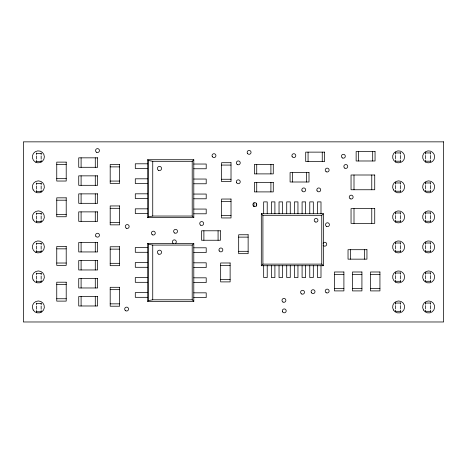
<?xml version="1.0" encoding="UTF-8"?>
<svg xmlns="http://www.w3.org/2000/svg" width="467" height="467" viewBox="0 0 467 467"><rect width="100%" height="100%" fill="white"/><g stroke="black" fill="none" stroke-linecap="round" stroke-linejoin="round"><path stroke-width="0.7" d="M193.799 217.634L192.206 216.04L192.206 161.313L193.799 159.72L147.7 159.72L147.7 217.634L193.799 217.634L193.799 159.72M147.7 217.634L148.5 216.84L152.738 216.04L192.206 216.04M193.799 301.402L192.206 299.808L192.206 245.076L193.799 243.482L147.7 243.482L147.7 301.402L193.799 301.402L193.799 243.482M147.7 301.402L148.5 300.602L152.738 299.808L192.206 299.808M261.31 265.717L262.909 264.118L321.763 264.118L323.362 265.717L323.362 213.711L261.31 213.711L261.31 265.717L323.362 265.717M261.31 213.711L262.909 215.31L321.763 215.31L323.362 213.711M395.613 152.942L400.342 152.942M425.635 152.942L430.364 152.942M36.444 153.351L41.172 153.351M395.613 161.214L400.342 161.214M425.635 161.214L430.364 161.214M147.7 159.72L148.5 160.52L152.738 161.313L192.206 161.313M36.444 161.629L41.172 161.629M147.7 163.8L135.29 163.8L135.29 168.523L147.7 168.523M193.799 164.034L206.21 164.034L206.21 168.762L193.799 168.762M56.752 164.483L66.209 164.483M221.562 165.073L231.019 165.073M110.189 166.882L119.645 166.882M56.752 178.668L66.209 178.668M147.7 178.808L135.29 178.808L135.29 183.537L147.7 183.537M193.799 179.042L206.21 179.042L206.21 183.77L193.799 183.77M221.562 179.258L231.019 179.258M110.189 181.068L119.645 181.068M395.613 182.965L400.342 182.965M425.635 182.965L430.364 182.965M36.444 183.373L41.172 183.373M395.613 191.237L400.342 191.237M425.635 191.237L430.364 191.237M36.444 191.651L41.172 191.651M147.7 193.817L135.29 193.817L135.29 198.545L147.7 198.545M193.799 194.056L206.21 194.056L206.21 198.784L193.799 198.784M56.752 200.203L66.209 200.203M221.562 201.405L231.019 201.405M110.189 208.311L119.645 208.311M147.7 208.831L135.29 208.831L135.29 213.559L147.7 213.559M193.799 209.064L206.21 209.064L206.21 213.793L193.799 213.793M395.613 212.987L400.342 212.987M425.635 212.987L430.364 212.987M36.444 213.396L41.172 213.396M56.752 214.382L66.209 214.382M221.562 215.591L231.019 215.591M395.613 221.259L400.342 221.259M425.635 221.259L430.364 221.259M36.444 221.673L41.172 221.673M110.189 222.49L119.645 222.49M238.678 237.125L248.135 237.125M395.613 243.003L400.342 243.003M425.635 243.003L430.364 243.003M36.444 243.418L41.172 243.418M147.7 243.482L148.5 244.282L152.738 245.076L192.206 245.076M147.7 247.563L135.29 247.563L135.29 252.291L147.7 252.291M193.799 247.796L206.21 247.796L206.21 252.524L193.799 252.524M56.752 248.841L66.209 248.841M110.189 249.133L119.645 249.133M238.678 251.31L248.135 251.31M395.613 251.281L400.342 251.281M425.635 251.281L430.364 251.281M36.444 251.69L41.172 251.69M147.7 262.571L135.29 262.571L135.29 267.299L147.7 267.299M193.799 262.81L206.21 262.81L206.21 267.538L193.799 267.538M56.752 263.02L66.209 263.02M110.189 263.318L119.645 263.318M220.663 265.349L230.12 265.349M395.613 273.026L400.342 273.026M425.635 273.026L430.364 273.026M36.444 273.44L41.172 273.44M334.448 274.357L343.905 274.357M352.462 274.357L361.919 274.357M370.477 274.357L379.934 274.357M147.7 277.585L135.29 277.585L135.29 282.313L147.7 282.313M193.799 277.818L206.21 277.818L206.21 282.547L193.799 282.547M220.663 279.535L230.12 279.535M395.613 281.303L400.342 281.303M425.635 281.303L430.364 281.303M36.444 281.712L41.172 281.712M56.752 284.566L66.209 284.566M334.448 288.542L343.905 288.542M352.462 288.542L361.919 288.542M370.477 288.542L379.934 288.542M110.189 289.663L119.645 289.663M147.7 292.593L135.29 292.593L135.29 297.321L147.7 297.321M193.799 292.832L206.21 292.832L206.21 297.561L193.799 297.561M56.752 298.752L66.209 298.752M395.613 303.048L400.342 303.048M425.635 303.048L430.364 303.048M36.444 303.462L41.172 303.462M110.189 303.848L119.645 303.848M395.613 311.32L400.342 311.32M425.635 311.32L430.364 311.32M36.444 311.734L41.172 311.734M430.364 152.592L430.364 154.168M430.364 155.482L430.364 158.675M430.364 159.988L430.364 161.564M430.364 182.615L430.364 184.191M430.364 185.498L430.364 188.697M430.364 190.011L430.364 191.587M430.364 212.637L430.364 214.213M430.364 215.52L430.364 218.719M430.364 220.033L430.364 221.609M430.364 242.653L430.364 244.235M430.364 245.543L430.364 248.742M430.364 250.049L430.364 251.631M430.364 272.675L430.364 274.257M430.364 275.565L430.364 278.764M430.364 280.072L430.364 281.654M430.364 302.698L430.364 304.274M430.364 305.587L430.364 308.786M430.364 310.094L430.364 311.67M425.635 152.592L425.635 154.168M425.635 155.482L425.635 158.675M425.635 159.988L425.635 161.564M425.635 182.615L425.635 184.191M425.635 185.498L425.635 188.697M425.635 190.011L425.635 191.587M425.635 212.637L425.635 214.213M425.635 215.52L425.635 218.719M425.635 220.033L425.635 221.609M425.635 242.653L425.635 244.235M425.635 245.543L425.635 248.742M425.635 250.049L425.635 251.631M425.635 272.675L425.635 274.257M425.635 275.565L425.635 278.764M425.635 280.072L425.635 281.654M425.635 302.698L425.635 304.274M425.635 305.587L425.635 308.786M425.635 310.094L425.635 311.67M400.342 152.592L400.342 154.168M400.342 155.482L400.342 158.675M400.342 159.988L400.342 161.564M400.342 182.615L400.342 184.191M400.342 185.498L400.342 188.697M400.342 190.011L400.342 191.587M400.342 212.637L400.342 214.213M400.342 215.52L400.342 218.719M400.342 220.033L400.342 221.609M400.342 242.653L400.342 244.235M400.342 245.543L400.342 248.742M400.342 250.049L400.342 251.631M400.342 272.675L400.342 274.257M400.342 275.565L400.342 278.764M400.342 280.072L400.342 281.654M400.342 302.698L400.342 304.274M400.342 305.587L400.342 308.786M400.342 310.094L400.342 311.67M395.613 152.592L395.613 154.168M395.613 155.482L395.613 158.675M395.613 159.988L395.613 161.564M395.613 182.615L395.613 184.191M395.613 185.498L395.613 188.697M395.613 190.011L395.613 191.587M395.613 212.637L395.613 214.213M395.613 215.52L395.613 218.719M395.613 220.033L395.613 221.609M395.613 242.653L395.613 244.235M395.613 245.543L395.613 248.742M395.613 250.049L395.613 251.631M395.613 272.675L395.613 274.257M395.613 275.565L395.613 278.764M395.613 280.072L395.613 281.654M395.613 302.698L395.613 304.274M395.613 305.587L395.613 308.786M395.613 310.094L395.613 311.67M372.684 151.53L372.684 160.987M371.767 175.002L371.767 189.754M371.767 208.626L371.767 223.378M364.575 249.699L364.575 259.156M358.504 151.53L358.504 160.987M354.004 175.002L354.004 189.754M354.004 208.626L354.004 223.378M350.396 249.699L350.396 259.156M322.253 152.131L322.253 161.588M321.763 215.31L321.763 264.118M320.998 213.711L320.998 201.89L317.455 201.89L317.455 213.711M320.998 265.717L320.998 277.538L317.455 277.538L317.455 265.717M313.316 213.711L313.316 201.89L309.773 201.89L309.773 213.711M313.316 265.717L313.316 277.538L309.773 277.538L309.773 265.717M308.068 152.131L308.068 161.588M306.638 172.545L306.638 182.002M305.634 213.711L305.634 201.89L302.091 201.89L302.091 213.711M305.634 265.717L305.634 277.538L302.091 277.538L302.091 265.717M297.952 213.711L297.952 201.89L294.408 201.89L294.408 213.711M297.952 265.717L297.952 277.538L294.408 277.538L294.408 265.717M292.453 172.545L292.453 182.002M290.27 213.711L290.27 201.89L286.72 201.89L286.72 213.711M290.27 265.717L290.27 277.538L286.72 277.538L286.72 265.717M282.588 213.711L282.588 201.89L279.038 201.89L279.038 213.711M282.588 265.717L282.588 277.538L279.038 277.538L279.038 265.717M274.905 213.711L274.905 201.89L271.356 201.89L271.356 213.711M274.905 265.717L274.905 277.538L271.356 277.538L271.356 265.717M270.907 164.437L270.907 173.893M270.907 182.451L270.907 191.902M267.223 213.711L267.223 201.89L263.674 201.89L263.674 213.711M267.223 265.717L267.223 277.538L263.674 277.538L263.674 265.717M262.909 215.31L262.909 264.118M256.727 164.437L256.727 173.893M256.727 182.451L256.727 191.902M256.325 203.192L256.325 206.105M253.96 202.748L253.96 206.356M218.077 230.791L218.077 240.248M203.892 230.791L203.892 240.248M152.738 161.313L152.738 216.04M152.738 245.076L152.738 299.808M148.5 160.52L148.5 216.84M148.5 244.282L148.5 300.602M95.286 157.84L95.286 167.297M95.286 175.855L95.286 185.311M95.286 193.869L95.286 203.32M95.286 211.878L95.286 221.335M95.286 242.49L95.286 251.947M95.286 260.504L95.286 269.961M95.286 278.519L95.286 287.976M95.286 296.527L95.286 305.984M81.1 157.84L81.1 167.297M81.1 175.855L81.1 185.311M81.1 193.869L81.1 203.32M81.1 211.878L81.1 221.335M81.1 242.49L81.1 251.947M81.1 260.504L81.1 269.961M81.1 278.519L81.1 287.976M81.1 296.527L81.1 305.984M41.172 153.007L41.172 154.583M41.172 155.89L41.172 159.089M41.172 160.403L41.172 161.979M41.172 183.023L41.172 184.605M41.172 185.913L41.172 189.112M41.172 190.419L41.172 192.001M41.172 213.045L41.172 214.622M41.172 215.935L41.172 219.134M41.172 220.442L41.172 222.018M41.172 243.068L41.172 244.644M41.172 245.957L41.172 249.156M41.172 250.464L41.172 252.04M41.172 273.09L41.172 274.666M41.172 275.979L41.172 279.173M41.172 280.486L41.172 282.062M41.172 303.112L41.172 304.688M41.172 305.996L41.172 309.195M41.172 310.508L41.172 312.084M36.444 153.007L36.444 154.583M36.444 155.89L36.444 159.089M36.444 160.403L36.444 161.979M36.444 183.023L36.444 184.605M36.444 185.913L36.444 189.112M36.444 190.419L36.444 192.001M36.444 213.045L36.444 214.622M36.444 215.935L36.444 219.134M36.444 220.442L36.444 222.018M36.444 243.068L36.444 244.644M36.444 245.957L36.444 249.156M36.444 250.464L36.444 252.04M36.444 273.09L36.444 274.666M36.444 275.979L36.444 279.173M36.444 280.486L36.444 282.062M36.444 303.112L36.444 304.688M36.444 305.996L36.444 309.195M36.444 310.508L36.444 312.084M173.38 243.505A1.95 1.95 0 0 1 172.86 240.563A1.95 1.95 0 0 1 175.849 240.563A1.95 1.95 0 0 1 175.329 243.505M323.082 243.243A1.95 1.95 0 0 1 326.024 242.723A1.95 1.95 0 0 1 326.024 245.712A1.95 1.95 0 0 1 323.082 245.193M443.65 141.851L23.35 141.851L23.35 321.979L443.65 321.979L443.65 141.851M375.048 151.53L356.14 151.53L356.14 160.987L375.048 160.987L375.048 151.53M324.618 152.131L305.704 152.131L305.704 161.588L324.618 161.588L324.618 152.131M97.65 157.84L78.736 157.84L78.736 167.297L97.65 167.297L97.65 157.84M66.209 162.119L56.752 162.119L56.752 181.033L66.209 181.033L66.209 162.119M231.019 162.709L221.562 162.709L221.562 181.622L231.019 181.622L231.019 162.709M273.271 164.437L254.363 164.437L254.363 173.893L273.271 173.893L273.271 164.437M119.645 164.518L110.189 164.518L110.189 183.432L119.645 183.432L119.645 164.518M309.002 172.545L290.089 172.545L290.089 182.002L309.002 182.002L309.002 172.545M374.732 175.002L351.044 175.002L351.044 189.754L374.732 189.754L374.732 175.002M97.65 175.855L78.736 175.855L78.736 185.311L97.65 185.311L97.65 175.855M273.271 182.451L254.363 182.451L254.363 191.902L273.271 191.902L273.271 182.451M97.65 193.869L78.736 193.869L78.736 203.32L97.65 203.32L97.65 193.869M66.209 197.839L56.752 197.839L56.752 216.746L66.209 216.746L66.209 197.839M231.019 199.041L221.562 199.041L221.562 217.955L231.019 217.955L231.019 199.041M119.645 205.947L110.189 205.947L110.189 224.855L119.645 224.855L119.645 205.947M374.732 208.626L351.044 208.626L351.044 223.378L374.732 223.378L374.732 208.626M97.65 211.878L78.736 211.878L78.736 221.335L97.65 221.335L97.65 211.878M220.442 230.791L201.528 230.791L201.528 240.248L220.442 240.248L220.442 230.791M248.135 234.761L238.678 234.761L238.678 253.674L248.135 253.674L248.135 234.761M97.65 242.49L78.736 242.49L78.736 251.947L97.65 251.947L97.65 242.49M66.209 246.477L56.752 246.477L56.752 265.384L66.209 265.384L66.209 246.477M119.645 246.769L110.189 246.769L110.189 265.682L119.645 265.682L119.645 246.769M366.939 249.699L348.032 249.699L348.032 259.156L366.939 259.156L366.939 249.699M97.65 260.504L78.736 260.504L78.736 269.961L97.65 269.961L97.65 260.504M230.12 262.985L220.663 262.985L220.663 281.899L230.12 281.899L230.12 262.985M343.905 271.992L334.448 271.992L334.448 290.906L343.905 290.906L343.905 271.992M361.919 271.992L352.462 271.992L352.462 290.906L361.919 290.906L361.919 271.992M379.934 271.992L370.477 271.992L370.477 290.906L379.934 290.906L379.934 271.992M97.65 278.519L78.736 278.519L78.736 287.976L97.65 287.976L97.65 278.519M66.209 282.202L56.752 282.202L56.752 301.116L66.209 301.116L66.209 282.202M119.645 287.298L110.189 287.298L110.189 306.212L119.645 306.212L119.645 287.298M97.65 296.527L78.736 296.527L78.736 305.984L97.65 305.984L97.65 296.527M219.198 250.902A1.95 1.95 0 0 0 222.578 250.902A1.95 1.95 0 0 0 220.891 247.977A1.95 1.95 0 0 0 219.198 250.902M237.324 164.553A1.95 1.95 0 0 0 240.248 162.866A1.95 1.95 0 0 0 237.324 161.173A1.95 1.95 0 0 0 237.324 164.553M311.366 292.634A1.95 1.95 0 0 0 314.746 292.634A1.95 1.95 0 0 0 313.059 289.709A1.95 1.95 0 0 0 311.366 292.634M326.491 226.39A1.95 1.95 0 0 0 329.416 224.703A1.95 1.95 0 0 0 326.491 223.016A1.95 1.95 0 0 0 326.491 226.39M344.809 168.155A1.95 1.95 0 0 0 347.734 166.468A1.95 1.95 0 0 0 344.809 164.781A1.95 1.95 0 0 0 344.809 168.155M247.422 153.334A1.95 1.95 0 0 0 250.802 153.334A1.95 1.95 0 0 0 249.115 150.409A1.95 1.95 0 0 0 247.422 153.334M212.298 156.632A1.95 1.95 0 0 0 215.672 156.632A1.95 1.95 0 0 0 213.985 153.701A1.95 1.95 0 0 0 212.298 156.632M292.149 156.632A1.95 1.95 0 0 0 295.529 156.632A1.95 1.95 0 0 0 293.836 153.701A1.95 1.95 0 0 0 292.149 156.632M350.209 198.784A1.95 1.95 0 0 0 353.134 197.092A1.95 1.95 0 0 0 350.209 195.404A1.95 1.95 0 0 0 350.209 198.784M326.194 171.763A1.95 1.95 0 0 0 329.118 170.076A1.95 1.95 0 0 0 326.194 168.383A1.95 1.95 0 0 0 326.194 171.763M253.838 206.286A1.95 1.95 0 0 0 256.762 204.599A1.95 1.95 0 0 0 253.838 202.912A1.95 1.95 0 0 0 253.838 206.286M326.194 292.745A1.95 1.95 0 0 0 329.118 291.058A1.95 1.95 0 0 0 326.194 289.371A1.95 1.95 0 0 0 326.194 292.745M125.652 310.759A1.95 1.95 0 0 0 128.577 309.072A1.95 1.95 0 0 0 125.652 307.379A1.95 1.95 0 0 0 125.652 310.759M126.242 228.2A1.95 1.95 0 0 0 129.172 226.513A1.95 1.95 0 0 0 126.242 224.825A1.95 1.95 0 0 0 126.242 228.2M95.817 236.185A1.95 1.95 0 0 0 99.197 236.185A1.95 1.95 0 0 0 97.504 233.261A1.95 1.95 0 0 0 95.817 236.185M96.529 152.248A1.95 1.95 0 0 0 99.453 150.561A1.95 1.95 0 0 0 96.529 148.874A1.95 1.95 0 0 0 96.529 152.248M152.365 234.808A1.95 1.95 0 0 0 155.289 233.121A1.95 1.95 0 0 0 152.365 231.428A1.95 1.95 0 0 0 152.365 234.808M200.705 225.199A1.95 1.95 0 0 0 203.63 223.512A1.95 1.95 0 0 0 200.705 221.819A1.95 1.95 0 0 0 200.705 225.199M236.611 182.749A1.95 1.95 0 0 0 239.985 182.749A1.95 1.95 0 0 0 238.298 179.824A1.95 1.95 0 0 0 236.611 182.749M174.588 232.998A1.95 1.95 0 0 0 177.513 231.311A1.95 1.95 0 0 0 174.588 229.624A1.95 1.95 0 0 0 174.588 232.998M342.399 157.945A1.95 1.95 0 0 0 345.323 156.258A1.95 1.95 0 0 0 342.399 154.565A1.95 1.95 0 0 0 342.399 157.945M282.553 311.845A1.95 1.95 0 0 0 285.932 311.845A1.95 1.95 0 0 0 284.24 308.915A1.95 1.95 0 0 0 282.553 311.845M301.577 293.941A1.95 1.95 0 0 0 304.502 292.254A1.95 1.95 0 0 0 301.577 290.562A1.95 1.95 0 0 0 301.577 293.941M282.961 302.05A1.95 1.95 0 0 0 285.886 300.357A1.95 1.95 0 0 0 282.961 298.67A1.95 1.95 0 0 0 282.961 302.05M302.067 190.857A1.95 1.95 0 0 0 305.441 190.857A1.95 1.95 0 0 0 303.754 187.932A1.95 1.95 0 0 0 302.067 190.857M317.075 190.857A1.95 1.95 0 0 0 320.455 190.857A1.95 1.95 0 0 0 318.768 187.932A1.95 1.95 0 0 0 317.075 190.857M35.358 162.061A6.007 6.007 0 0 0 44.365 156.859A6.007 6.007 0 0 0 35.358 151.658A6.007 6.007 0 0 0 35.358 162.061M33.163 189.882A6.007 6.007 0 0 0 43.559 189.882A6.007 6.007 0 0 0 38.358 180.875A6.007 6.007 0 0 0 33.163 189.882M33.163 219.904A6.007 6.007 0 0 0 43.559 219.904A6.007 6.007 0 0 0 38.358 210.897A6.007 6.007 0 0 0 33.163 219.904M35.358 252.122A6.007 6.007 0 0 0 44.365 246.926A6.007 6.007 0 0 0 35.358 241.725A6.007 6.007 0 0 0 35.358 252.122M33.163 279.949A6.007 6.007 0 0 0 43.559 279.949A6.007 6.007 0 0 0 38.358 270.942A6.007 6.007 0 0 0 33.163 279.949M33.163 309.971A6.007 6.007 0 0 0 43.559 309.971A6.007 6.007 0 0 0 38.358 300.964A6.007 6.007 0 0 0 33.163 309.971M395.613 162.061A6.007 6.007 0 0 0 404.62 156.859A6.007 6.007 0 0 0 395.613 151.658A6.007 6.007 0 0 0 395.613 162.061M425.635 162.061A6.007 6.007 0 0 0 434.643 156.859A6.007 6.007 0 0 0 425.635 151.658A6.007 6.007 0 0 0 425.635 162.061M393.418 189.882A6.007 6.007 0 0 0 403.815 189.882A6.007 6.007 0 0 0 398.62 180.875A6.007 6.007 0 0 0 393.418 189.882M423.441 189.882A6.007 6.007 0 0 0 433.837 189.882A6.007 6.007 0 0 0 428.642 180.875A6.007 6.007 0 0 0 423.441 189.882M395.613 222.105A6.007 6.007 0 0 0 404.62 216.904A6.007 6.007 0 0 0 395.613 211.703A6.007 6.007 0 0 0 395.613 222.105M425.635 222.105A6.007 6.007 0 0 0 434.643 216.904A6.007 6.007 0 0 0 425.635 211.703A6.007 6.007 0 0 0 425.635 222.105M395.613 252.122A6.007 6.007 0 0 0 404.62 246.926A6.007 6.007 0 0 0 395.613 241.725A6.007 6.007 0 0 0 395.613 252.122M425.635 252.122A6.007 6.007 0 0 0 434.643 246.926A6.007 6.007 0 0 0 425.635 241.725A6.007 6.007 0 0 0 425.635 252.122M395.613 282.144A6.007 6.007 0 0 0 404.62 276.943A6.007 6.007 0 0 0 395.613 271.747A6.007 6.007 0 0 0 395.613 282.144M423.441 279.949A6.007 6.007 0 0 0 433.837 279.949A6.007 6.007 0 0 0 428.642 270.942A6.007 6.007 0 0 0 423.441 279.949M393.418 309.971A6.007 6.007 0 0 0 403.815 309.971A6.007 6.007 0 0 0 398.62 300.964A6.007 6.007 0 0 0 393.418 309.971M423.441 309.971A6.007 6.007 0 0 0 433.837 309.971A6.007 6.007 0 0 0 428.642 300.964A6.007 6.007 0 0 0 423.441 309.971M315.143 221.907A1.868 1.868 0 0 0 317.945 220.29A1.868 1.868 0 0 0 315.143 218.673A1.868 1.868 0 0 0 315.143 221.907M158.441 254.06A2.09 2.09 0 0 0 161.582 252.244A2.09 2.09 0 0 0 158.441 250.435A2.09 2.09 0 0 0 158.441 254.06M158.441 170.292A2.09 2.09 0 0 0 161.582 168.482A2.09 2.09 0 0 0 158.441 166.666A2.09 2.09 0 0 0 158.441 170.292"/></g></svg>
